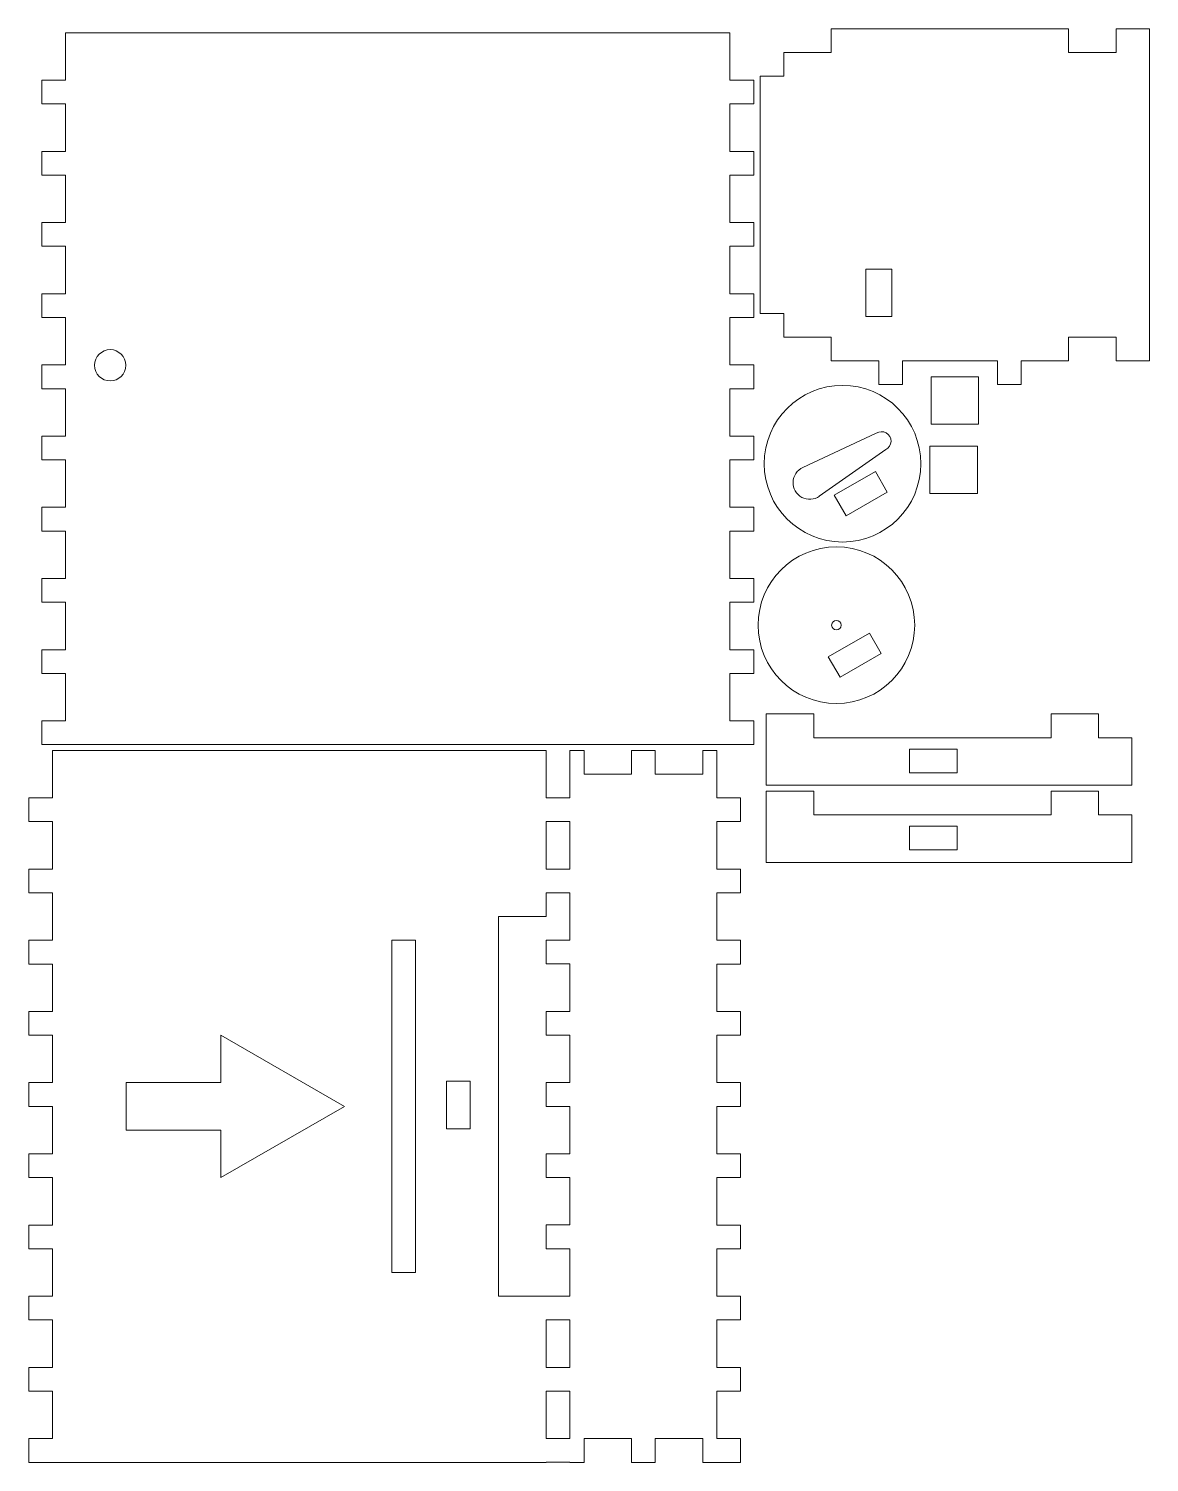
# Model space of a CAD drawing. Header units: millimetres. Extents: x 22 to 258, y 10 to 312.
import ezdxf

# ---------------------------------------------------------------- set-up
doc = ezdxf.new("R2010")
doc.units = ezdxf.units.MM

msp = doc.modelspace()

# ---------------------------------------------------------------- linework, layer by layer
at = {"color": 2, "linetype": 'Continuous', "lineweight": 0}
for p, q in [((29.43, 311.63), (29.43, 301.63)), ((169.43, 311.63), (29.43, 311.63)), ((169.43, 301.63), (169.43, 311.63)), ((190.79, 312.48), (190.79, 307.48)), ((240.79, 312.48), (190.79, 312.48)), ((240.79, 307.48), (240.79, 312.48)), ((257.79, 312.48), (250.79, 312.48)), ((250.79, 312.48), (250.79, 307.48)), ((257.79, 242.48), (257.79, 312.48)), ((180.79, 307.48), (180.79, 302.48)), ((190.79, 307.48), (180.79, 307.48)), ((250.79, 307.48), (240.79, 307.48)), ((180.79, 302.48), (175.79, 302.48)), ((175.79, 302.48), (175.79, 252.48)), ((29.43, 301.63), (24.43, 301.63)), ((24.43, 301.63), (24.43, 296.63)), ((174.43, 301.63), (169.43, 301.63)), ((174.43, 296.63), (174.43, 301.63)), ((24.43, 296.63), (29.43, 296.63)), ((29.43, 296.63), (29.43, 286.63)), ((169.43, 286.63), (169.43, 296.63)), ((169.43, 296.63), (174.43, 296.63)), ((29.43, 286.63), (24.43, 286.63)), ((24.43, 286.63), (24.43, 281.63)), ((174.43, 286.63), (169.43, 286.63)), ((174.43, 281.63), (174.43, 286.63)), ((24.43, 281.63), (29.43, 281.63)), ((29.43, 281.63), (29.43, 271.63)), ((169.43, 271.63), (169.43, 281.63)), ((169.43, 281.63), (174.43, 281.63)), ((29.43, 271.63), (24.43, 271.63)), ((24.43, 271.63), (24.43, 266.63)), ((174.43, 271.63), (169.43, 271.63)), ((174.43, 266.63), (174.43, 271.63)), ((24.43, 266.63), (29.43, 266.63)), ((29.43, 266.63), (29.43, 256.63)), ((169.43, 256.63), (169.43, 266.63)), ((169.43, 266.63), (174.43, 266.63)), ((198.04, 251.82), (198.04, 261.82)), ((198.04, 261.82), (203.54, 261.82)), ((203.54, 261.82), (203.54, 251.82)), ((29.43, 256.63), (24.43, 256.63)), ((24.43, 256.63), (24.43, 251.63)), ((174.43, 256.63), (169.43, 256.63)), ((174.43, 251.63), (174.43, 256.63)), ((24.43, 251.63), (29.43, 251.63)), ((29.43, 251.63), (29.43, 241.63)), ((169.43, 241.63), (169.43, 251.63)), ((169.43, 251.63), (174.43, 251.63)), ((180.79, 252.48), (175.79, 252.48)), ((180.79, 252.48), (180.79, 247.48)), ((203.54, 251.82), (198.04, 251.82)), ((180.79, 247.48), (190.79, 247.48)), ((190.79, 247.48), (190.79, 242.48)), ((240.79, 242.48), (240.79, 247.48)), ((240.79, 247.48), (250.79, 247.48)), ((250.79, 247.48), (250.79, 242.48)), ((190.79, 242.48), (200.79, 242.48)), ((200.79, 242.48), (200.79, 237.48)), ((205.79, 237.48), (205.79, 242.48)), ((205.79, 242.48), (225.79, 242.48)), ((225.79, 237.48), (225.79, 242.48)), ((230.79, 242.48), (230.79, 237.48)), ((230.79, 242.48), (240.79, 242.48)), ((250.79, 242.48), (257.79, 242.48)), ((29.43, 241.63), (24.43, 241.63)), ((24.43, 241.63), (24.43, 236.63)), ((174.43, 241.63), (169.43, 241.63)), ((174.43, 236.63), (174.43, 241.63)), ((211.8, 239.14), (211.8, 229.14)), ((221.8, 239.14), (211.8, 239.14)), ((221.8, 229.14), (221.8, 239.14)), ((24.43, 236.63), (29.43, 236.63)), ((29.43, 236.63), (29.43, 226.63)), ((169.43, 226.63), (169.43, 236.63)), ((169.43, 236.63), (174.43, 236.63)), ((200.79, 237.48), (205.79, 237.48)), ((230.79, 237.48), (225.79, 237.48)), ((29.43, 226.63), (24.43, 226.63)), ((24.43, 226.63), (24.43, 221.63)), ((174.43, 226.63), (169.43, 226.63)), ((174.43, 221.63), (174.43, 226.63)), ((184.78, 220.01), (200.27, 227.24)), ((211.8, 229.14), (221.8, 229.14)), ((202.27, 223.79), (188.26, 213.98)), ((211.56, 224.51), (211.56, 214.51)), ((221.56, 224.51), (211.56, 224.51)), ((221.56, 214.51), (221.56, 224.51)), ((24.43, 221.63), (29.43, 221.63)), ((29.43, 221.63), (29.43, 211.63)), ((169.43, 211.63), (169.43, 221.63)), ((169.43, 221.63), (174.43, 221.63)), ((191.42, 214.17), (200.08, 219.17)), ((200.08, 219.17), (202.58, 214.84)), ((202.58, 214.84), (193.92, 209.84)), ((211.56, 214.51), (221.56, 214.51)), ((29.43, 211.63), (24.43, 211.63)), ((24.43, 211.63), (24.43, 206.63)), ((174.43, 211.63), (169.43, 211.63)), ((174.43, 206.63), (174.43, 211.63)), ((193.92, 209.84), (191.42, 214.17)), ((24.43, 206.63), (29.43, 206.63)), ((29.43, 206.63), (29.43, 196.63)), ((169.43, 196.63), (169.43, 206.63)), ((169.43, 206.63), (174.43, 206.63)), ((29.43, 196.63), (24.43, 196.63)), ((24.43, 196.63), (24.43, 191.63)), ((174.43, 196.63), (169.43, 196.63)), ((174.43, 191.63), (174.43, 196.63)), ((24.43, 191.63), (29.43, 191.63)), ((29.43, 191.63), (29.43, 181.63)), ((169.43, 181.63), (169.43, 191.63)), ((169.43, 191.63), (174.43, 191.63)), ((190.14, 180.14), (198.8, 185.14)), ((198.8, 185.14), (201.3, 180.81)), ((29.43, 181.63), (24.43, 181.63)), ((24.43, 181.63), (24.43, 176.63)), ((174.43, 181.63), (169.43, 181.63)), ((174.43, 176.63), (174.43, 181.63)), ((192.64, 175.81), (190.14, 180.14)), ((201.3, 180.81), (192.64, 175.81)), ((24.43, 176.63), (29.43, 176.63)), ((29.43, 176.63), (29.43, 166.63)), ((169.43, 166.63), (169.43, 176.63)), ((169.43, 176.63), (174.43, 176.63)), ((29.43, 166.63), (24.43, 166.63)), ((24.43, 166.63), (24.43, 161.63)), ((174.43, 166.63), (169.43, 166.63)), ((174.43, 161.63), (174.43, 166.63)), ((187.09, 168.09), (177.09, 168.09)), ((177.09, 168.09), (177.09, 153.09)), ((187.09, 168.09), (187.09, 163.09)), ((247.09, 168.09), (237.09, 168.09)), ((237.09, 168.09), (237.09, 163.09)), ((247.09, 168.09), (247.09, 163.09)), ((24.43, 161.63), (174.43, 161.63)), ((130.69, 160.41), (26.69, 160.41)), ((26.69, 160.41), (26.69, 150.41)), ((130.69, 150.42), (130.69, 160.41)), ((138.69, 160.41), (135.69, 160.41)), ((135.69, 160.41), (135.69, 150.42)), ((138.69, 155.41), (138.69, 160.41)), ((148.69, 160.41), (148.69, 155.41)), ((153.69, 160.41), (148.69, 160.41)), ((153.69, 155.41), (153.69, 160.41)), ((163.69, 160.41), (163.69, 155.41)), ((166.69, 160.41), (163.69, 160.41)), ((166.69, 150.41), (166.69, 160.41)), ((237.09, 163.09), (187.09, 163.09)), ((207.27, 155.69), (207.27, 160.69)), ((207.27, 160.69), (217.27, 160.69)), ((217.27, 160.69), (217.27, 155.69)), ((254.09, 163.09), (247.09, 163.09)), ((254.09, 153.09), (254.09, 163.09)), ((148.69, 155.41), (138.69, 155.41)), ((163.69, 155.41), (153.69, 155.41)), ((217.27, 155.69), (207.27, 155.69)), ((254.09, 153.09), (177.09, 153.09)), ((187.09, 151.83), (177.09, 151.83)), ((177.09, 151.83), (177.09, 136.83)), ((187.09, 151.83), (187.09, 146.83)), ((247.09, 151.83), (237.09, 151.83)), ((237.09, 151.83), (237.09, 146.83)), ((247.09, 151.83), (247.09, 146.83)), ((26.69, 150.41), (21.69, 150.41)), ((21.69, 150.41), (21.69, 145.41)), ((135.69, 150.42), (130.69, 150.42)), ((171.69, 150.41), (166.69, 150.41)), ((171.69, 145.41), (171.69, 150.41)), ((21.69, 145.41), (26.69, 145.41)), ((26.69, 145.41), (26.69, 135.41)), ((130.69, 135.42), (130.69, 145.42)), ((130.69, 145.42), (135.69, 145.42)), ((135.69, 145.42), (135.69, 135.42)), ((166.69, 135.41), (166.69, 145.41)), ((166.69, 145.41), (171.69, 145.41)), ((237.09, 146.83), (187.09, 146.83)), ((254.09, 146.83), (247.09, 146.83)), ((254.09, 136.83), (254.09, 146.83)), ((207.27, 139.43), (207.27, 144.43)), ((207.27, 144.43), (217.27, 144.43)), ((217.27, 144.43), (217.27, 139.43)), ((217.27, 139.43), (207.27, 139.43)), ((254.09, 136.83), (177.09, 136.83)), ((26.69, 135.41), (21.69, 135.41)), ((21.69, 135.41), (21.69, 130.41)), ((135.69, 135.42), (130.69, 135.42)), ((171.69, 135.41), (166.69, 135.41)), ((171.69, 130.41), (171.69, 135.41)), ((21.69, 130.41), (26.69, 130.41)), ((26.69, 130.41), (26.69, 120.41)), ((130.69, 125.41), (130.69, 130.42)), ((130.69, 130.42), (135.69, 130.42)), ((135.69, 130.42), (135.69, 120.42)), ((166.69, 120.41), (166.69, 130.41)), ((166.69, 130.41), (171.69, 130.41)), ((120.69, 45.41), (120.69, 125.41)), ((120.69, 125.41), (130.69, 125.41)), ((26.69, 120.41), (21.69, 120.41)), ((21.69, 120.41), (21.69, 115.41)), ((98.19, 50.41), (98.19, 120.41)), ((98.19, 120.41), (103.19, 120.41)), ((103.19, 120.41), (103.19, 50.41)), ((135.69, 120.42), (130.69, 120.42)), ((130.69, 120.42), (130.69, 115.42)), ((171.69, 120.41), (166.69, 120.41)), ((171.69, 115.41), (171.69, 120.41)), ((21.69, 115.41), (26.69, 115.41)), ((26.69, 115.41), (26.69, 105.41)), ((130.69, 115.42), (135.69, 115.42)), ((135.69, 115.42), (135.69, 105.42)), ((166.69, 105.41), (166.69, 115.41)), ((166.69, 115.41), (171.69, 115.41)), ((26.69, 105.41), (21.69, 105.41)), ((21.69, 105.41), (21.69, 100.41)), ((135.69, 105.42), (130.69, 105.42)), ((130.69, 105.42), (130.69, 100.42)), ((171.69, 105.41), (166.69, 105.41)), ((171.69, 100.41), (171.69, 105.41)), ((21.69, 100.41), (26.69, 100.41)), ((26.69, 100.41), (26.69, 90.41)), ((62.2, 90.41), (62.2, 100.41)), ((62.2, 100.41), (88.19, 85.41)), ((130.69, 100.42), (135.69, 100.42)), ((135.69, 100.42), (135.69, 90.42)), ((166.69, 90.41), (166.69, 100.41)), ((166.69, 100.41), (171.69, 100.41)), ((109.69, 90.71), (114.69, 90.71)), ((109.69, 80.71), (109.69, 90.71)), ((114.69, 90.71), (114.69, 80.71)), ((26.69, 90.41), (21.69, 90.41)), ((21.69, 90.41), (21.69, 85.41)), ((42.2, 80.41), (42.2, 90.41)), ((42.2, 90.41), (62.2, 90.41)), ((135.69, 90.42), (130.69, 90.42)), ((130.69, 90.42), (130.69, 85.42)), ((171.69, 90.41), (166.69, 90.41)), ((171.69, 85.41), (171.69, 90.41)), ((21.69, 85.41), (26.69, 85.41)), ((26.69, 85.41), (26.69, 75.41)), ((88.19, 85.41), (62.2, 70.41)), ((130.69, 85.42), (135.69, 85.42)), ((135.69, 85.42), (135.69, 75.42)), ((166.69, 75.41), (166.69, 85.41)), ((166.69, 85.41), (171.69, 85.41)), ((62.2, 80.41), (42.2, 80.41)), ((62.2, 70.41), (62.2, 80.41)), ((114.69, 80.71), (109.69, 80.71)), ((26.69, 75.41), (21.69, 75.41)), ((21.69, 75.41), (21.69, 70.41)), ((135.69, 75.42), (130.69, 75.42)), ((130.69, 75.42), (130.69, 70.42)), ((171.69, 75.41), (166.69, 75.41)), ((171.69, 70.41), (171.69, 75.41)), ((21.69, 70.41), (26.69, 70.41)), ((26.69, 70.41), (26.69, 60.41)), ((130.69, 70.42), (135.69, 70.42)), ((135.69, 70.42), (135.69, 60.42)), ((166.69, 60.41), (166.69, 70.41)), ((166.69, 70.41), (171.69, 70.41)), ((26.69, 60.41), (21.69, 60.41)), ((21.69, 60.41), (21.69, 55.41)), ((135.69, 60.42), (130.69, 60.42)), ((130.69, 60.42), (130.69, 55.42)), ((171.69, 60.41), (166.69, 60.41)), ((171.69, 55.41), (171.69, 60.41)), ((21.69, 55.41), (26.69, 55.41)), ((26.69, 55.41), (26.69, 45.41)), ((130.69, 55.42), (135.69, 55.42)), ((135.69, 55.42), (135.69, 45.42)), ((166.69, 45.41), (166.69, 55.41)), ((166.69, 55.41), (171.69, 55.41)), ((103.19, 50.41), (98.19, 50.41)), ((26.69, 45.41), (21.69, 45.41)), ((21.69, 45.41), (21.69, 40.41)), ((130.69, 45.41), (120.69, 45.41)), ((135.69, 45.42), (130.69, 45.42)), ((130.69, 45.42), (130.69, 45.41)), ((171.69, 45.41), (166.69, 45.41)), ((171.69, 40.41), (171.69, 45.41)), ((21.69, 40.41), (26.69, 40.41)), ((26.69, 40.41), (26.69, 30.41)), ((130.69, 30.42), (130.69, 40.42)), ((130.69, 40.42), (135.69, 40.42)), ((135.69, 40.42), (135.69, 30.42)), ((166.69, 30.41), (166.69, 40.41)), ((166.69, 40.41), (171.69, 40.41)), ((26.69, 30.41), (21.69, 30.41)), ((21.69, 30.41), (21.69, 25.41)), ((135.69, 30.42), (130.69, 30.42)), ((171.69, 30.41), (166.69, 30.41)), ((171.69, 25.41), (171.69, 30.41)), ((21.69, 25.41), (26.69, 25.41)), ((26.69, 25.41), (26.69, 15.41)), ((130.69, 15.42), (130.69, 25.42)), ((130.69, 25.42), (135.69, 25.42)), ((135.69, 25.42), (135.69, 15.42)), ((166.69, 15.41), (166.69, 25.41)), ((166.69, 25.41), (171.69, 25.41)), ((26.69, 15.41), (21.69, 15.41)), ((21.69, 15.41), (21.69, 10.41)), ((135.69, 15.42), (130.69, 15.42)), ((138.69, 15.41), (148.69, 15.41)), ((138.69, 10.41), (138.69, 15.41)), ((148.69, 15.41), (148.69, 10.41)), ((153.69, 15.41), (163.69, 15.41)), ((153.69, 10.41), (153.69, 15.41)), ((163.69, 15.41), (163.69, 10.41)), ((171.69, 15.41), (166.69, 15.41)), ((171.69, 10.41), (171.69, 15.41)), ((21.69, 10.41), (130.69, 10.41)), ((130.69, 10.41), (130.69, 10.42)), ((130.69, 10.42), (135.69, 10.42)), ((135.69, 10.42), (135.69, 10.41)), ((135.69, 10.41), (138.69, 10.41)), ((148.69, 10.41), (153.69, 10.41)), ((163.69, 10.41), (171.69, 10.41))]:
    msp.add_line(p, q, dxfattribs=at)
for centre, radius in [((38.86, 241.55), 3.3), ((193.15, 220.82), 16.5), ((191.86, 186.8), 16.5), ((191.86, 186.8), 1)]:
    msp.add_circle(centre, radius, dxfattribs=at)
for centre, radius, start, end in [((201.37, 225.57), 2, 296.7242, 123.2758), ((186.22, 216.82), 3.5, 114.2608, 305.7392)]:
    msp.add_arc(centre, radius, start, end, dxfattribs=at)

doc.saveas('drawing.dxf')
